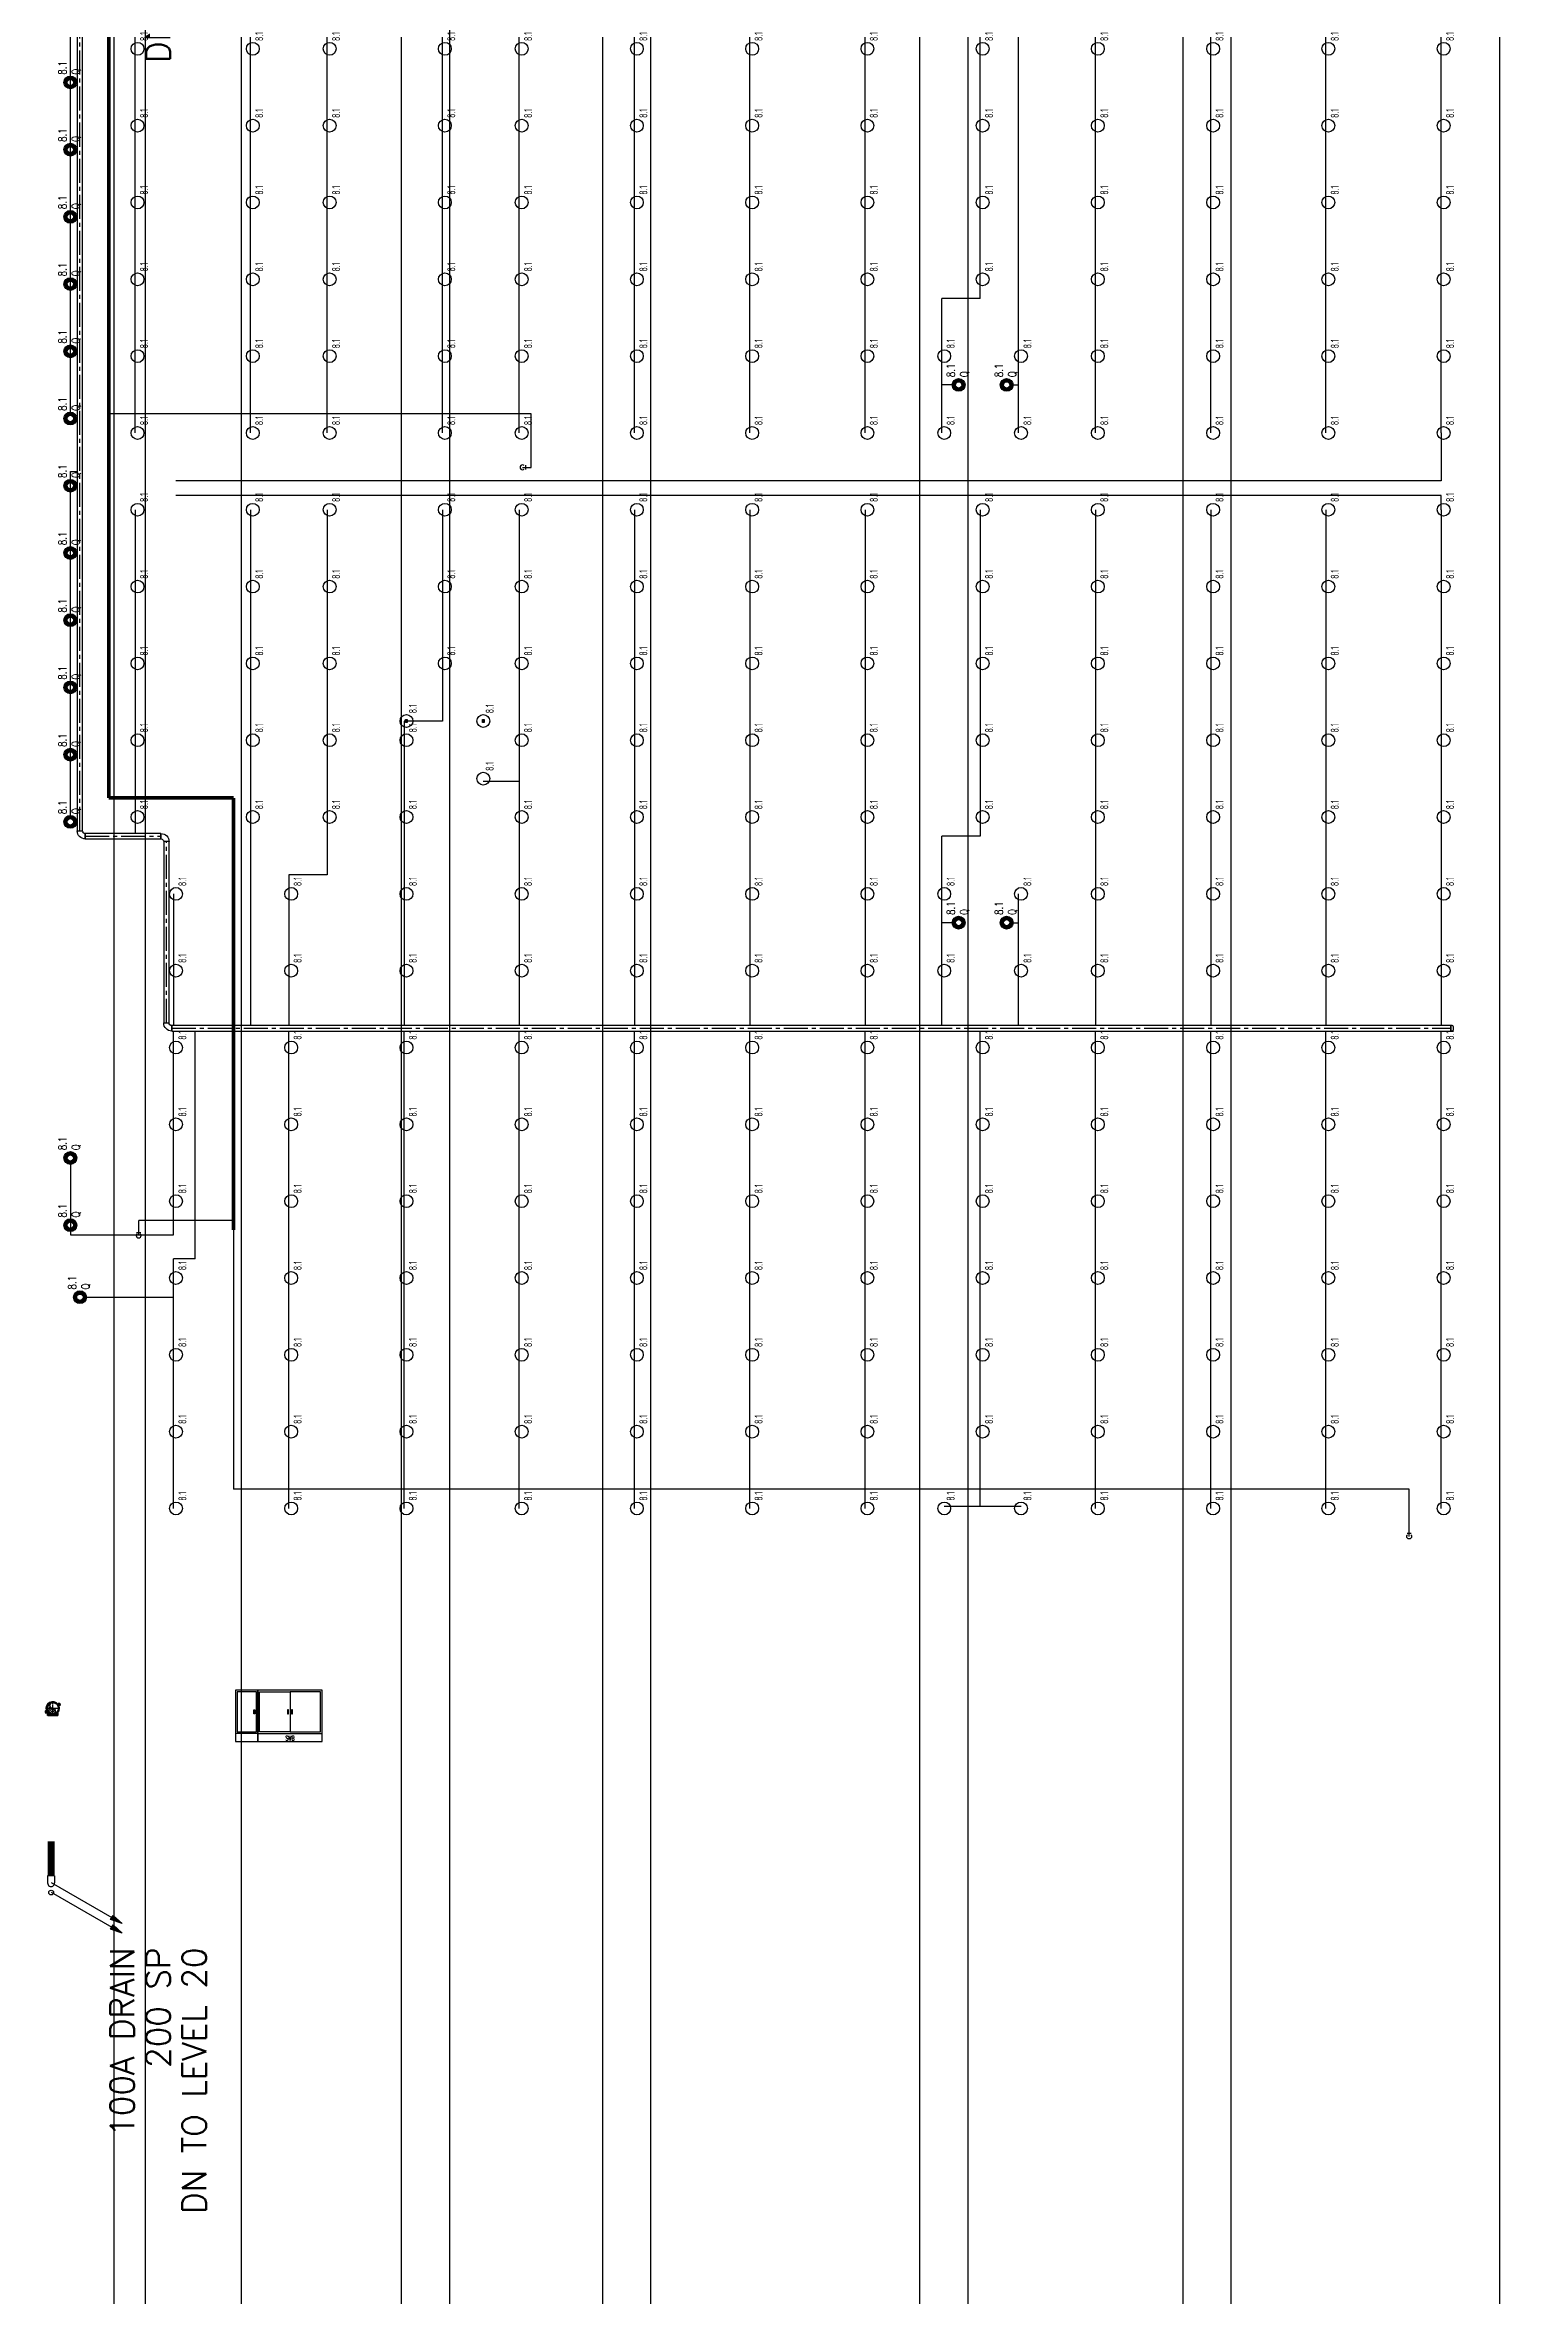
# Model space of a CAD drawing. Header units: millimetres. Extents: x -192235 to 515711, y 45168 to 947868.
# Drawn here: x 100709 to 146161, y 616298 to 686619 of the extents above; entities that cross this region are included whole.
import ezdxf
from ezdxf.enums import TextEntityAlignment as Align

# ---------------------------------------------------------------- set-up
doc = ezdxf.new("R2010")
doc.units = ezdxf.units.MM
doc.header["$LTSCALE"] = 1000
doc.linetypes.add('CENTER2', pattern=[1.125, 0.75, -0.125, 0.125, -0.125])
for name, color, linetype in [('e-eq-SWB', 130, 'Continuous'), ('F-HS-LINE4', 140, 'Continuous'), ('F-SK-CEN', 1, 'CENTER2'), ('F-SK-LINE2', 2, 'Continuous'), ('F-SK-LINE3', 100, 'Continuous'), ('F-SK-LINE4', 140, 'Continuous'), ('F-SK-LINE6', 200, 'Continuous'), ('F-SK-TXT', 4, 'Continuous'), ('F-SK-UP-QR-T68-K8.1', 40, 'Continuous'), ('MPPIPE', 100, 'Continuous'), ('PIPE-SUPPORT', 2, 'Continuous'), ('X-F2-L30-FS-EQ$0$F-SK-DN-QR-T68-K8.1', 200, 'Continuous'), ('X-F2-L30-FS-EQ$0$F-SK-JOINT', 100, 'Continuous')]:
    doc.layers.add(name, color=color, linetype=linetype)
doc.styles.add('aa-txt', font='simplex.shx', dxfattribs={"width": 0.7, "bigfont": 'chineset.shx'})
doc.styles.add('X-F2-L30-FS-EQ$0$aa-txt', font='isocp.shx', dxfattribs={"bigfont": 'chineset.shx'})

# ---------------------------------------------------------------- blocks, each defined once
blk = doc.blocks.new('SWB-L20-fb')
at = {"layer": 'e-eq-SWB'}
for q in [(-700, 250), (2000, 250)]:
    blk.add_line((0, 250), q, dxfattribs=at)
for points in [[(0, 1600), (-700, 1600), (-700, 0), (0, 0)], [(-50, 300), (-50, 1550), (-650, 1550), (-650, 300)], [(2000, 1600), (0, 1600), (0, 0), (2000, 0)], [(-130, 990), (-100, 990), (-100, 860), (-130, 860)], [(-105, 985), (-105, 891), (-125, 891), (-125, 985)], [(-105, 889), (-105, 865), (-125, 865), (-125, 889)], [(950, 990), (920, 990), (920, 860), (950, 860)], [(925, 985), (925, 891), (945, 891), (945, 985)], [(925, 889), (925, 865), (945, 865), (945, 889)], [(1080, 990), (1050, 990), (1050, 860), (1080, 860)], [(1055, 985), (1055, 891), (1075, 891), (1075, 985)], [(1055, 889), (1055, 865), (1075, 865), (1075, 889)]]:
    blk.add_lwpolyline(points, close=True, dxfattribs=at)
blk.add_lwpolyline([(1000, 300), (50, 300), (50, 1550), (1000, 1550), (1000, 300), (1950, 300), (1950, 1550), (1000, 1550)], dxfattribs=at)
at = {"layer": 'e-eq-SWB', "style": 'aa-txt', "width": 0.55}
blk.add_text('SWB', height=150, dxfattribs=at).set_placement((1000, 25), align=Align.CENTER)
blk = doc.blocks.new('A$C2BF84FDE')
blk.add_line((13, -19), (-13, -19))
blk.add_arc((0, 0), 15, 315, 225)
blk = doc.blocks.new('A$Ca907f438')
at = {"layer": 'F-HS-LINE4'}
for p, q in [((242200, 29100), (242200, 42300)), ((216525, 41365), (217000, 41365)), ((217000, 38400), (217000, 41365)), ((208600, 1675), (208600, 38400)), ((216700, 38400), (208600, 38400)), ((240525, 29375), (240525, 29100)), ((240525, 29100), (242200, 29100)), ((207125, 1675), (208600, 1675))]:
    blk.add_line(p, q, dxfattribs=at)
at = {"layer": 'F-HS-LINE4', "const_width": 114}
for points in [[(265900, 42300), (230200, 42300)], [(230200, 38400), (230200, 42300)], [(216700, 38400), (230200, 38400)]]:
    blk.add_lwpolyline(points, dxfattribs=at)
at = {"layer": 'F-HS-LINE4', "yscale": 5, "zscale": 5}
for p, xscale, rotation in [((216525, 41365), 5, 90), ((207125, 1675), -5, 90.00000000000007)]:
    blk.add_blockref('A$C2BF84FDE', p, dxfattribs=dict(at, xscale=xscale, rotation=rotation))
at = {"layer": 'F-HS-LINE4', "xscale": 5, "yscale": 5, "zscale": 5}
blk.add_blockref('A$C2BF84FDE', (240525, 29375), dxfattribs=at)
blk = doc.blocks.new('SG1')
for p, q in [((84.5, 148), (67.5, 129)), ((84.5, 148), (76.1, 123.9)), ((-1.1, 0), (71.8, 126.5)), ((76.1, 123.9), (67.5, 129))]:
    blk.add_line(p, q)
blk.add_solid([(84.5, 148), (67.5, 129), (76.1, 123.9)])
blk = doc.blocks.new('ET-8')
for p, q in [((11, 21.9), (-11, 21.9)), ((-11, 21.9), (-11, 0)), ((11, 21.9), (11, 0))]:
    blk.add_line(p, q)
blk.add_arc((0, 0), 11, 180, 0)
blk = doc.blocks.new('X-F2-L30-FS-EQ$0$FS01-81')
blk.add_circle((0, 0), 1)
at = {"style": 'X-F2-L30-FS-EQ$0$aa-txt', "width": 0.8}
blk.add_text('8.1', height=1.25, dxfattribs=at).set_placement((1.2, -1), align=Align.MIDDLE_LEFT)
blk = doc.blocks.new('X-F2-L30-FS-EQ$0$A$C09067C22')
blk.add_hatch(color=256).paths.add_polyline_path([(25, 50), (-25, 50), (-25, -50), (25, -50)])
blk.add_lwpolyline([(-25, 50), (25, 50), (25, -50), (-25, -50)], close=True)
blk = doc.blocks.new('X-F2-L30-FS-EQ')
at = {"layer": 'X-F2-L30-FS-EQ$0$F-SK-DN-QR-T68-K8.1', "xscale": 200, "yscale": 200, "zscale": 200}
for p in [(198600, 86400), (201000, 86400), (203400, 86400), (205800, 86400), (208200, 86400), (210600, 86400), (213000, 86400), (215400, 86400), (217800, 86400), (220200, 86400), (222600, 86400), (177000, 85200), (179400, 85200), (181800, 85200), (184200, 85200), (186600, 85200), (189000, 85200), (191400, 85200), (193800, 85200), (196200, 85200), (198600, 82800), (201000, 82800), (203400, 82800), (205800, 82800), (208200, 82800), (210600, 82800), (213000, 82800), (215400, 82800), (217800, 82800), (220200, 82800), (222600, 82800), (177000, 81600), (179400, 81600), (181800, 81600), (184200, 81600), (186600, 81600), (189000, 81600), (191400, 81600), (193800, 81600), (196200, 81600), (198600, 80400), (201000, 80400), (203400, 80400), (205800, 80400), (208200, 80400), (210600, 80400), (213000, 80400), (215400, 80400), (217800, 80400), (220200, 80400), (222600, 80400), (177000, 78000), (179400, 78000), (181800, 78000), (184200, 78000), (186600, 78000), (189000, 78000), (191400, 78000), (193800, 78000), (196200, 78000), (198600, 78000), (201000, 78000), (201600, 78000), (203400, 76800), (205800, 76800), (208200, 76800), (210600, 76800), (213000, 76800), (215400, 76800), (217800, 76800), (220200, 76800), (222600, 76800), (199800, 75600), (201600, 75600), (177000, 74400), (179400, 74400), (181800, 74400), (184200, 74400), (186600, 74400), (189000, 74400), (191400, 74400), (193800, 74400), (196200, 74400), (198600, 74400), (201000, 74400), (203400, 74400), (205800, 74400), (208200, 74400), (210600, 74400), (213000, 74400), (215400, 74400), (217800, 74400), (220200, 74400), (222600, 74400), (177000, 70800), (179400, 70800), (181800, 70800), (184200, 70800), (186600, 70800), (189000, 70800), (191400, 70800), (193800, 70800), (196200, 70800), (198600, 70800), (201000, 70800), (203400, 70800), (205800, 70800), (208200, 70800), (210600, 70800), (213000, 70800), (215400, 70800), (217800, 70800), (220200, 70800), (222600, 70800), (177000, 67200), (179400, 67200), (181800, 67200), (184200, 67200), (186600, 67200), (189000, 67200), (191400, 67200), (193800, 67200), (196200, 67200), (198600, 67200), (201000, 67200), (203400, 67200), (205800, 67200), (208200, 67200), (210600, 67200), (213000, 67200), (215400, 67200), (217800, 67200), (220200, 67200), (222600, 67200), (177000, 63600), (179400, 63600), (181800, 63600), (184200, 63600), (186600, 63600), (189000, 63600), (191400, 63600), (193800, 63600), (196200, 63600), (198600, 63600), (201000, 63600), (203400, 63600), (205800, 63600), (208200, 63600), (210600, 63600), (213000, 63600), (215400, 63600), (217800, 63600), (220200, 63600), (222600, 63600), (177000, 61200), (193800, 61200), (196200, 61200), (210600, 61200), (213000, 61200), (179400, 60000), (181800, 60000), (184200, 60000), (186600, 60000), (189000, 60000), (191400, 60000), (198600, 60000), (201000, 60000), (203400, 60000), (205800, 60000), (208200, 60000), (215400, 60000), (217800, 60000), (220200, 60000), (222600, 60000), (177000, 58800), (193800, 58800), (196200, 58800), (210600, 58800), (213000, 58800), (177000, 56400), (179400, 56400), (181800, 56400), (184200, 56400), (186600, 56400), (189000, 56400), (191400, 56400), (193800, 56400), (196200, 56400), (198600, 56400), (201000, 56400), (203400, 56400), (205800, 56400), (208200, 56400), (210600, 56400), (213000, 56400), (215400, 56400), (217800, 56400), (220200, 56400), (222600, 56400), (177000, 52800), (179400, 52800), (181800, 52800), (184200, 52800), (186600, 52800), (189000, 52800), (191400, 52800), (193800, 52800), (196200, 52800), (198600, 52800), (201000, 52800), (203400, 52800), (205800, 52800), (208200, 52800), (210600, 52800), (213000, 52800), (215400, 52800), (217800, 52800), (220200, 52800), (222600, 52800), (177000, 49200), (179400, 49200), (181800, 49200), (184200, 49200), (186600, 49200), (189000, 49200), (191400, 49200), (193800, 49200), (196200, 49200), (198600, 49200), (201000, 49200), (203400, 49200), (205800, 49200), (208200, 49200), (210600, 49200), (213000, 49200), (215400, 49200), (217800, 49200), (220200, 49200), (222600, 49200), (177000, 45600), (179400, 45600), (181800, 45600), (184200, 45600), (186600, 45600), (189000, 45600), (191400, 45600), (193800, 45600), (196200, 45600), (198600, 45600), (201000, 45600), (203400, 45600), (205800, 45600), (208200, 45600), (210600, 45600), (213000, 45600), (215400, 45600), (217800, 45600), (220200, 45600), (222600, 45600)]:
    blk.add_blockref('X-F2-L30-FS-EQ$0$FS01-81', p, dxfattribs=at)
at = {"layer": 'X-F2-L30-FS-EQ$0$F-SK-JOINT', "rotation": 270}
for p in [(201600, 78000), (201600, 75600)]:
    blk.add_blockref('X-F2-L30-FS-EQ$0$A$C09067C22', p, dxfattribs=at)
blk = doc.blocks.new('901-6')
for p, q in [((-8.4, 0), (8.4, 0)), ((16.8, 25.2), (16.8, 8.4))]:
    blk.add_line(p, q)
for radius in [25.2, 8.41]:
    blk.add_arc((16.8, 0), radius, 90, 180)
blk = doc.blocks.new('CA-6')
for p, q in [((8.4, 0), (-8.4, 0)), ((-8.4, -4.3), (-8.4, 0)), ((8.4, -4.3), (8.4, 0))]:
    blk.add_line(p, q)
for centre, radius, start, end in [((-5.1, -4.3), 3.28, 180, 241.94306), ((0, 5.3), 14.2, 241.94306, 298.05694), ((5.1, -4.3), 3.28, 298.05694, 0)]:
    blk.add_arc(centre, radius, start, end)
blk = doc.blocks.new('FS02-Q-81')
at = {"const_width": 0.5}
blk.add_lwpolyline([(-0.75, 0, 1), (0.75, 0, 1)], format="xyb", close=True, dxfattribs=at)
for radius in [1, 0.5]:
    blk.add_circle((0, 0), radius)
at = {"style": 'aa-txt', "width": 0.8}
for s, p in [('8.1', (1.2, 0.6)), ('Q', (1.2, -1.5))]:
    blk.add_text(s, height=1.25, dxfattribs=at).set_placement(p)
blk = doc.blocks.new('A$C5919aa75')
at = {"layer": 'F-SK-CEN'}
for p, q in [((229000, 43032), (229000, 40668)), ((229168, 43200), (264082, 43200, 0)), ((223000, 40332), (223000, 375)), ((223168, 40500), (228832, 40500, 0))]:
    blk.add_line(p, q, dxfattribs=at)
at = {"layer": 'F-SK-LINE2'}
for p, q in [((239650, 675), (239650, 40200)), ((240100, 675), (240100, 40200)), ((239200, 675), (239650, 675)), ((241600, 675), (240100, 675))]:
    blk.add_line(p, q, dxfattribs=at)
at = {"layer": 'F-SK-LINE3'}
for p, q in [((214600, 43000), (214600, 40275)), ((216550, 43500), (216550, 40275)), ((218750, 43500), (216550, 43500)), ((229650, 43500), (240400, 43500)), ((240400, 43500), (240400, 43284, 0)), ((242250, 43500), (254950, 43500)), ((239200, 41475), (229084, 41475)), ((241600, 41475), (256516, 41475)), ((208000, 40275), (215800, 40275)), ((215800, 39600), (215800, 40275)), ((216550, 40275), (222916, 40275)), ((227200, 40275), (223084, 40275)), ((215800, 39600), (222916, 39600)), ((239200, 37875), (223084, 37875)), ((241600, 37875), (256516, 37875)), ((208000, 36675), (222916, 36675)), ((227800, 36675), (223084, 36675)), ((227800, 35475), (227800, 36675)), ((239200, 35475), (227800, 35475)), ((241600, 35475), (256516, 35475)), ((208000, 33075), (222916, 33075)), ((232600, 33075), (223084, 33075)), ((232600, 31875), (232600, 33075)), ((239200, 31875), (232600, 31875)), ((241600, 31875), (256516, 31875)), ((230725, 30600), (230725, 29475)), ((208000, 29475), (222916, 29475)), ((239200, 29475), (223084, 29475)), ((241600, 29475), (256516, 29475)), ((208000, 25875), (222916, 25875)), ((239200, 25875), (223084, 25875)), ((241600, 25875), (256516, 25875)), ((208000, 22275), (222916, 22275)), ((239200, 22275), (223084, 22275)), ((241600, 22275), (256516, 22275)), ((208000, 18675), (222916, 18675)), ((239200, 18675), (223084, 18675)), ((241600, 18675), (256516, 18675)), ((208075, 16200), (208075, 13800)), ((223084, 16275), (229000, 16275)), ((226300, 15950), (226300, 16275)), ((229000, 15075), (229000, 16275)), ((241600, 16275), (245800, 16275)), ((243100, 15950), (243100, 16275)), ((245800, 15075), (245800, 16275)), ((208075, 15075), (222916, 15075)), ((239200, 15075), (229000, 15075)), ((245800, 15075), (256516, 15075)), ((223084, 13875), (227200, 13875)), ((226300, 14050), (226300, 13875)), ((241600, 13875), (256516, 13875)), ((243100, 14050), (243100, 13875)), ((208000, 11475), (222916, 11475)), ((239200, 11475), (223084, 11475)), ((241600, 11475), (256516, 11475)), ((208000, 7875), (222916, 7875)), ((239200, 7875), (223084, 7875)), ((241600, 7875), (256516, 7875)), ((208000, 4275), (222916, 4275)), ((239200, 4275), (223084, 4275)), ((241600, 4275), (256516, 4275)), ((208000, 675), (222916, 675)), ((239200, 675), (223084, 675)), ((241600, 675), (256516, 675))]:
    blk.add_line(p, q, dxfattribs=at)
at = {"layer": 'F-SK-LINE4'}
for points in [[(229084, 43032), (228916, 43032), (228916, 40668), (229084, 40668)], [(223084, 40332), (222916, 40332), (222916, 375), (223084, 375)], [(223168, 40584), (223168, 40416), (228832, 40416), (228832, 40584)]]:
    blk.add_lwpolyline(points, close=True, dxfattribs=at)
at = {"layer": 'F-SK-LINE4', "elevation": 0}
blk.add_lwpolyline([(229168, 43284), (229168, 43116), (264082, 43116), (264082, 43284)], close=True, dxfattribs=at)
at = {"layer": 'F-SK-LINE4'}
blk.add_circle((196000, 44100), 75, dxfattribs=at)
at = {"layer": 'F-SK-LINE6', "const_width": 219}
blk.add_lwpolyline([(196519, 44100), (197606, 44100)], dxfattribs=at)
blk.add_blockref('X-F2-L30-FS-EQ', (31000, -45000))
at = {"layer": 'F-SK-LINE4', "xscale": -10, "yscale": 10, "zscale": 10}
for p, rotation in [((229168, 43200), 90), ((223168, 40500), 90), ((228832, 40500), 270)]:
    blk.add_blockref('901-6', p, dxfattribs=dict(at, rotation=rotation))
at = {"layer": 'F-SK-LINE4', "xscale": 10, "yscale": 10, "zscale": 10}
blk.add_blockref('CA-6', (223000, 375), dxfattribs=at)
at = {"layer": 'F-SK-LINE6', "xscale": 10, "yscale": 10, "zscale": 10, "rotation": 270}
blk.add_blockref('ET-8', (196300, 44100), dxfattribs=at)
at = {"layer": 'F-SK-TXT', "xscale": 15, "yscale": 15, "zscale": 15, "rotation": 180}
for p in [(196000, 44100), (196300, 44100)]:
    blk.add_blockref('SG1', p, dxfattribs=at)
at = {"layer": 'F-SK-UP-QR-T68-K8.1', "xscale": 200, "yscale": 200, "zscale": 200}
for p in [(216850, 43500), (218950, 43500), (229450, 43500), (231550, 43500), (233650, 43500), (235750, 43500), (237850, 43500), (239950, 43500), (242050, 43500), (244150, 43500), (246250, 43500), (248350, 43500), (250450, 43500), (252550, 43500), (214600, 43200), (226300, 15750), (243100, 15750), (226300, 14250), (243100, 14250)]:
    blk.add_blockref('FS02-Q-81', p, dxfattribs=at)
at = {"layer": 'F-SK-TXT', "style": 'aa-txt'}
for s, p in [('100A DRAIN', (194283, 41880)), ('200 SP', (194283, 40755)), ('DN TO LEVEL 20', (261483, 40755)), ('DN TO LEVEL 20', (194283, 39630))]:
    blk.add_text(s, height=750, dxfattribs=at).set_placement(p, align=Align.MIDDLE_RIGHT)

msp = doc.modelspace()

# ---------------------------------------------------------------- hatches: boundary and pattern name
at = {"layer": 'MPPIPE'}
h = msp.add_hatch(dxfattribs=at)
h.set_pattern_fill('ANSI37', color=1, scale=15, style=0)
h.set_pattern_definition([(45, (121765.5, 470387.57), (-33.67596, 33.67596), []), (135, (121765.5, 470387.57), (-33.67596, -33.67596), [])])
edge = h.paths.add_edge_path()
edge.add_arc((100950, 634657.20406), 202.8, 0, 360)
edge = h.paths.add_edge_path(flags=17)
edge.add_arc((100950, 634657.20406), 177.8, 0, 360)
h = msp.add_hatch(dxfattribs=at)
h.set_pattern_fill('ANSI31', color=1, scale=15, style=0)
h.set_pattern_definition([(45, (60454.848, 570529.92), (-33.67596, 33.67596), [])])
edge = h.paths.add_edge_path()
edge.add_arc((100950, 634657.20406), 177.8, 90, 270)
edge.add_arc((100950, 634568.30406), 88.9, 270, 450)
edge.add_arc((100950, 634746.10406), 88.9, 90, 270, ccw=False)

# ---------------------------------------------------------------- linework, layer by layer
for p, q in [((102871.04486, 488079.7429), (102871.04486, 756939.10946)), ((103851.90683, 488079.7429), (103851.90683, 756939.10946)), ((106852.20458, 488079.7429), (106852.20458, 756939.10946)), ((111846.05559, 488079.7429), (111846.05559, 756939.10946)), ((113351.93473, 488079.7429), (113351.93473, 756939.10946)), ((118137.63175, 488079.7429), (118137.63175, 756939.10946)), ((119639, 488079.7429), (119639, 756939.10946)), ((128035, 488079.7429), (128035, 756939.10946)), ((129550, 488079.7429), (129550, 756939.10946)), ((136265.00016, 488079.7429), (136265.00016, 756939.10946)), ((137765, 488079.7429), (137765, 756939.10946)), ((146161, 488079.7429), (146161, 756939.10946))]:
    msp.add_line(p, q)
at = {"layer": 'MPPIPE', "color": 1, "linetype": 'CENTER2', "ltscale": 0.1}
for p, q in [((100727.2, 634657.20406), (101172.8, 634657.20406)), ((100950, 634434.40406), (100950, 634880.00406))]:
    msp.add_line(p, q, dxfattribs=at)
at = {"layer": 'MPPIPE'}
msp.add_lwpolyline([(100950, 634835.00406, 1), (100950, 634479.40406, 1), (100950, 634657.20406, -1)], format="xyb", close=True, dxfattribs=at)
for radius in [202.8, 177.8]:
    msp.add_circle((100950, 634657.20406), radius, dxfattribs=at)
at = {"layer": 'PIPE-SUPPORT'}
for p, q in [((100715.0309, 634583.89841), (100762.5309, 634501.626)), ((100717.21237, 634522.80406), (100774.37005, 634555.80406)), ((100737.2809, 634567.87694), (100717.7809, 634556.61861)), ((100743.7809, 634556.61861), (100724.2809, 634545.36028)), ((100735.0309, 634564.2685), (100739.5309, 634556.47427)), ((100764.0309, 634519.81253), (100746.0309, 634509.42023)), ((100756.0309, 634526.74074), (100760.0309, 634519.81253)), ((100792.5, 634475.40406), (100847.30531, 634475.40406)), ((101052.69469, 634475.40406), (101107.5, 634475.40406)), ((101182.78763, 634791.60406), (101125.62995, 634758.60406)), ((101130.9691, 634824.04044), (101178.4691, 634741.76803)), ((101153.2191, 634808.01898), (101133.7191, 634796.76064)), ((101159.7191, 634796.76064), (101140.2191, 634785.50231)), ((101150.9691, 634804.41054), (101155.4691, 634796.61631)), ((101179.9691, 634759.95457), (101161.9691, 634749.56226)), ((101171.9691, 634766.88277), (101175.9691, 634759.95457))]:
    msp.add_line(p, q, dxfattribs=at)
at = {"layer": 'PIPE-SUPPORT', "linetype": 'ByBlock'}
for p, q in [((100875, 634462.33887), (100875, 634435.40406)), ((101025, 634462.33887), (101025, 634435.40406))]:
    msp.add_line(p, q, dxfattribs=at)
at = {"layer": 'PIPE-SUPPORT'}
for points in [[(100764.90818, 634574.32547, -0.9023243259), (101114.32087, 634776.05898, 0.3844719629), (101130.044, 634772.69951), (101177.78763, 634800.26431), (101174.78763, 634805.46046), (101127.044, 634777.89566, -0.3844719629), (101119.18243, 634779.5754, 0.9023243259), (100759.43209, 634571.87344, -0.3844719629), (100756.95601, 634564.22526), (100709.21237, 634536.66046), (100712.21237, 634531.46431), (100759.95601, 634559.02911, 0.3844719629)], [(100720.0309, 634545.21594, 0.53293871), (100726.5309, 634548.96872, 0.266469355), (100739.5309, 634556.47427, 0.53293871), (100746.0309, 634560.22705), (100741.5309, 634568.02128, 0.53293871), (100735.0309, 634564.2685, 0.266469355), (100722.0309, 634556.76295, 0.53293871), (100715.5309, 634553.01017)], [(101135.09182, 634740.08264, -0.9023243259), (100785.67913, 634538.34913, 0.3844719629), (100769.95601, 634541.7086), (100722.21237, 634514.1438), (100725.21237, 634508.94765), (100772.95601, 634536.51245, -0.3844719629), (100780.81757, 634534.83272, 0.9023243259), (101140.56791, 634742.53467, -0.3844719629), (101143.044, 634750.18285), (101190.78763, 634777.74765), (101187.78763, 634782.9438), (101140.044, 634755.379, 0.3844719629)], [(100748.0309, 634512.88433, 0.2886751346), (100760.0309, 634519.81253, 0.5773502692), (100766.0309, 634523.27663), (100762.0309, 634530.20484), (100738.0309, 634516.34843), (100742.0309, 634509.42023, 0.5773502692)], [(101107.5, 634520.1231, 0.0112367665), (101113.5, 634527.33801), (101113.5, 634429.40406), (100786.5, 634429.40406), (100786.5, 634527.33801, 0.0112367665), (100792.5, 634520.1231), (100792.5, 634435.40406), (101107.5, 634435.40406)], [(101135.9691, 634785.35798, 0.53293871), (101142.4691, 634789.11075, 0.266469355), (101155.4691, 634796.61631, 0.53293871), (101161.9691, 634800.36908), (101157.4691, 634808.16331, 0.53293871), (101150.9691, 634804.41054, 0.266469355), (101137.9691, 634796.90498, 0.53293871), (101131.4691, 634793.15221)], [(101163.9691, 634753.02636, 0.2886751346), (101175.9691, 634759.95457, 0.5773502692), (101181.9691, 634763.41867), (101177.9691, 634770.34687), (101153.9691, 634756.49046), (101157.9691, 634749.56226, 0.5773502692)]]:
    msp.add_lwpolyline(points, format="xyb", close=True, dxfattribs=at)
for points in [[(100716.65682, 634565.20723), (100743.15682, 634519.30788), (100756.90498, 634527.24538), (100730.40498, 634573.14473), (100727.67292, 634573.87678), (100717.38887, 634567.93928), (100716.65682, 634565.20723), (100730.40498, 634573.14473)], [(101132.59502, 634805.34926), (101159.09502, 634759.44992), (101172.84318, 634767.38742), (101146.34318, 634813.28676), (101143.61113, 634814.01881), (101133.32708, 634808.08131), (101132.59502, 634805.34926), (101146.34318, 634813.28676)]]:
    msp.add_lwpolyline(points, dxfattribs=at)

# ---------------------------------------------------------------- block references
at = {"rotation": 90}
for name in ['A$C5919aa75', 'A$Ca907f438']:
    msp.add_blockref(name, (145000, 432900), dxfattribs=at)
at = {"layer": 'e-eq-SWB'}
msp.add_blockref('SWB-L20-fb', (107362.40704, 633622.39613), dxfattribs=at)

doc.saveas('drawing.dxf')
